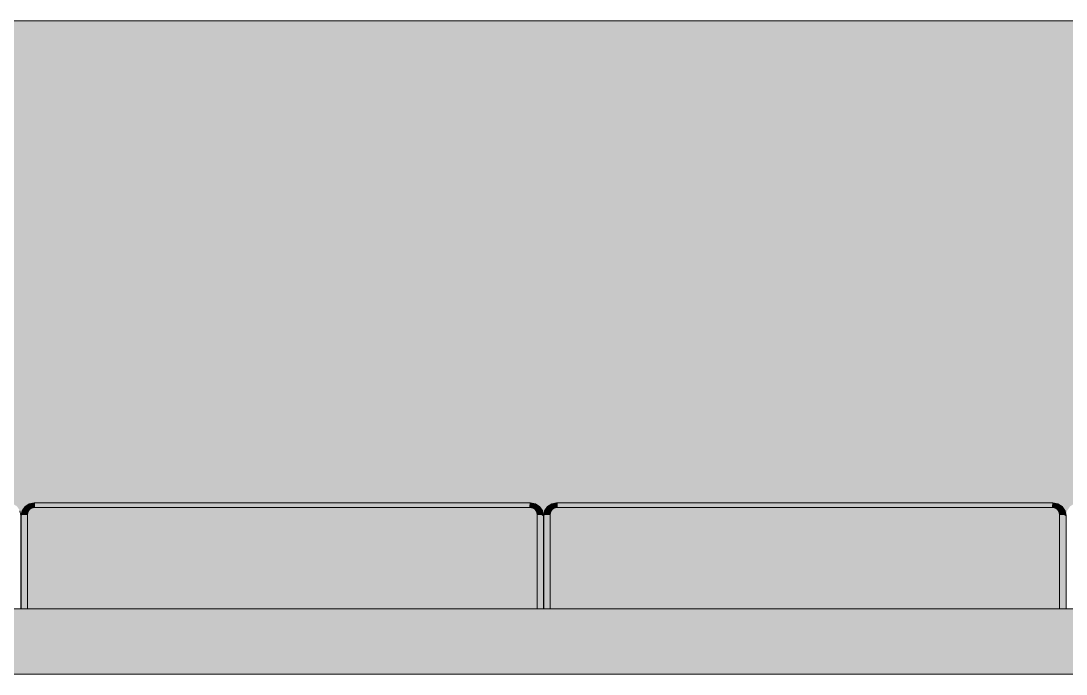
# Model space of a CAD drawing. Header units: centimetres. Extents: x -4381 to 5639, y -3920 to 4826.
# Drawn here: x 16.812 to 18.412, y 32.104 to 33.104 of the extents above; entities that cross this region are included whole.
import ezdxf
from ezdxf.xclip import XClip

# ---------------------------------------------------------------- set-up
doc = ezdxf.new("R2010")
doc.units = ezdxf.units.CM
doc.header["$MEASUREMENT"] = 0
doc.header["$XCLIPFRAME"] = 0
doc.set_wipeout_variables(frame=1)
doc.linetypes.add('Wipeout_Contour', pattern=[100, 0, -100])
for name, color, linetype in [('01- MOBILIER', 7, 'Continuous'), ('Drawing & Figure', 7, 'Continuous'), ('Structural - Bearing', 7, 'Continuous')]:
    doc.layers.add(name, color=color, linetype=linetype)
for name, color, linetype, lineweight in [('01- MOBILIER_Pen_No__1', 7, 'Continuous', 5), ('01- MOBILIER_Pen_No__101', 252, 'Continuous', 5), ('01- MOBILIER_Pen_No__18', 9, 'Continuous', 5), ('01- MOBILIER_Pen_No__2', 8, 'Continuous', 5), ('0_Pen_No__1', 7, 'Continuous', 5), ('Diagramme_Pen_No__1', 7, 'Continuous', 5), ('Structural - Bearing_Pen_No__1', 7, 'Continuous', 5)]:
    doc.layers.add(name, color=color, linetype=linetype, lineweight=lineweight)
for name, color, linetype, lineweight, true_color in [('01- MOBILIER_Pen_No__102', 7, 'Continuous', 5, 0xcccccc), ('01- MOBILIER_Pen_No__119', 7, 'Continuous', 5, 0xdecbcb), ('01- MOBILIER_Pen_No__186', 7, 'Continuous', 5, 0xe8e8e8), ('01- MOBILIER_Pen_No__62', 7, 'Continuous', 5, 0xaaaaaa), ('Structural - Bearing_Pen_No__102', 7, 'Continuous', 5, 0xcccccc), ('Structural - Bearing_Pen_No__178', 7, 'Continuous', 5, 0xbda888)]:
    doc.layers.add(name, color=color, linetype=linetype, lineweight=lineweight, true_color=true_color)

# ---------------------------------------------------------------- blocks, each defined once
blk = doc.blocks.new('Drawing_8_8', base_point=(-322.5754, 32.2036))
at = {"color": 254, "linetype": 'Wipeout_Contour', "lineweight": 0, "ltscale": 109.627146}
blk.add_wipeout([(16.8136, 32.3537), (16.812, 32.3463), (16.8139, 32.3543)], dxfattribs=at).dxf.layer = '01- MOBILIER'
at = {"color": 254, "linetype": 'Wipeout_Contour', "lineweight": 0, "ltscale": 110.745008}
blk.add_wipeout([(17.6136, 32.3537), (17.6121, 32.3463), (17.6139, 32.3543)], dxfattribs=at).dxf.layer = '01- MOBILIER'
at = {"color": 254, "linetype": 'Wipeout_Contour', "lineweight": 0, "ltscale": 111.169193}
blk.add_wipeout([(18.412, 32.3463), (18.4105, 32.3537), (18.4117, 32.347)], dxfattribs=at).dxf.layer = '01- MOBILIER'
at = {"color": 254, "linetype": 'Wipeout_Contour', "lineweight": 0, "ltscale": 144.793541}
blk.add_wipeout([(14.1121, 32.1036), (18.912, 32.1036), (18.912, 32.2036), (14.1121, 32.2036)], dxfattribs=at).dxf.layer = 'Structural - Bearing'
at = {"layer": '01- MOBILIER_Pen_No__101', "linetype": 'Continuous', "ltscale": 10}
for points in [[(16.8136, 32.3537), (16.812, 32.3463), (16.8139, 32.3543)], [(16.812, 32.2036), (16.8124, 32.347)], [(17.6136, 32.3537), (17.6121, 32.3463), (17.6139, 32.3543)], [(17.6121, 32.2036), (17.6124, 32.347)]]:
    blk.add_hatch(color=256, dxfattribs=at).paths.add_polyline_path(points)
at = {"layer": '01- MOBILIER_Pen_No__119', "linetype": 'Continuous', "ltscale": 10}
blk.add_hatch(color=256, dxfattribs=at).paths.add_polyline_path([(18.412, 32.3463), (18.4105, 32.3537), (18.4117, 32.347)])
at = {"layer": '01- MOBILIER_Pen_No__18', "linetype": 'Continuous', "ltscale": 10}
blk.add_hatch(color=256, dxfattribs=at).paths.add_polyline_path([(18.412, 32.3459), (18.4117, 32.2036)])
at = {"layer": 'Structural - Bearing_Pen_No__178', "linetype": 'Continuous', "ltscale": 10}
blk.add_hatch(color=256, dxfattribs=at).paths.add_polyline_path([(14.1121, 32.1036), (18.912, 32.1036), (18.912, 32.2036), (14.1121, 32.2036)])
at = {"layer": '0_Pen_No__1', "linetype": 'Continuous', "ltscale": 10}
blk.add_line((18.912, 32.1036), (13.3983, 32.1036), dxfattribs=at)
at = {"layer": 'Diagramme_Pen_No__1', "linetype": 'Continuous', "ltscale": 10}
blk.add_line((18.912, 32.1036), (13.412, 32.1036), dxfattribs=at)
at = {"color": 254, "linetype": 'Wipeout_Contour', "lineweight": 0, "ltscale": 145.576271}
blk.add_wipeout([(16.8124, 32.2036), (16.815, 32.2036), (16.815, 32.3479), (16.8124, 32.347)], dxfattribs=at).dxf.layer = '01- MOBILIER'
at = {"color": 254, "linetype": 'Wipeout_Contour', "lineweight": 0, "ltscale": 147.081982}
blk.add_wipeout([(17.6124, 32.2036), (17.615, 32.2036), (17.615, 32.3479), (17.6124, 32.347)], dxfattribs=at).dxf.layer = '01- MOBILIER'
at = {"layer": '01- MOBILIER_Pen_No__2', "linetype": 'Continuous', "ltscale": 10}
for points in [[(16.8124, 32.2036), (16.815, 32.2036), (16.815, 32.3479), (16.8124, 32.347)], [(17.6124, 32.2036), (17.615, 32.2036), (17.615, 32.3479), (17.6124, 32.347)]]:
    blk.add_hatch(color=256, dxfattribs=at).paths.add_polyline_path(points)
at = {"color": 254, "linetype": 'Wipeout_Contour', "lineweight": 0, "ltscale": 145.919983}
blk.add_wipeout([(16.8139, 32.3543), (16.8124, 32.347), (16.815, 32.3479), (16.8163, 32.3544)], dxfattribs=at).dxf.layer = '01- MOBILIER'
at = {"color": 254, "linetype": 'Wipeout_Contour', "lineweight": 0, "ltscale": 147.421638}
blk.add_wipeout([(17.6139, 32.3543), (17.6124, 32.347), (17.615, 32.3479), (17.6163, 32.3544)], dxfattribs=at).dxf.layer = '01- MOBILIER'
at = {"layer": '01- MOBILIER_Pen_No__2', "linetype": 'Continuous', "ltscale": 10}
for points in [[(16.8139, 32.3543), (16.8124, 32.347), (16.815, 32.3479), (16.8163, 32.3544)], [(17.6139, 32.3543), (17.6124, 32.347), (17.615, 32.3479), (17.6163, 32.3544)]]:
    blk.add_hatch(color=256, dxfattribs=at).paths.add_polyline_path(points)
at = {"color": 254, "linetype": 'Wipeout_Contour', "lineweight": 0, "ltscale": 145.77211}
blk.add_wipeout([(16.8182, 32.3604), (16.8139, 32.3543), (16.8163, 32.3544), (16.82, 32.3598)], dxfattribs=at).dxf.layer = '01- MOBILIER'
at = {"color": 254, "linetype": 'Wipeout_Contour', "lineweight": 0, "ltscale": 147.27437}
blk.add_wipeout([(17.6182, 32.3604), (17.6139, 32.3543), (17.6163, 32.3544), (17.62, 32.3598)], dxfattribs=at).dxf.layer = '01- MOBILIER'
at = {"layer": '01- MOBILIER_Pen_No__101', "linetype": 'Continuous', "ltscale": 10}
for points in [[(16.8182, 32.3604), (16.8139, 32.3543), (16.8163, 32.3544), (16.82, 32.3598)], [(17.6182, 32.3604), (17.6139, 32.3543), (17.6163, 32.3544), (17.62, 32.3598)]]:
    blk.add_hatch(color=256, dxfattribs=at).paths.add_polyline_path(points)
at = {"color": 254, "linetype": 'Wipeout_Contour', "lineweight": 0, "ltscale": 145.751943}
blk.add_wipeout([(16.8182, 32.3604), (16.82, 32.3598), (16.8255, 32.3633), (16.8245, 32.3645)], dxfattribs=at).dxf.layer = '01- MOBILIER'
at = {"color": 254, "linetype": 'Wipeout_Contour', "lineweight": 0, "ltscale": 147.254285}
blk.add_wipeout([(17.6182, 32.3604), (17.62, 32.3598), (17.6255, 32.3633), (17.6245, 32.3645)], dxfattribs=at).dxf.layer = '01- MOBILIER'
at = {"color": 254, "linetype": 'Wipeout_Contour', "lineweight": 0, "ltscale": 145.587916}
blk.add_wipeout([(16.815, 32.2036), (16.8195, 32.2036), (16.8195, 32.3481), (16.815, 32.3479)], dxfattribs=at).dxf.layer = '01- MOBILIER'
at = {"color": 254, "linetype": 'Wipeout_Contour', "lineweight": 0, "ltscale": 147.093816}
blk.add_wipeout([(17.615, 32.2036), (17.6195, 32.2036), (17.6195, 32.3481), (17.615, 32.3479)], dxfattribs=at).dxf.layer = '01- MOBILIER'
at = {"layer": '01- MOBILIER_Pen_No__18', "linetype": 'Continuous', "ltscale": 10}
for points in [[(16.8182, 32.3604), (16.82, 32.3598), (16.8255, 32.3633), (16.8245, 32.3645)], [(17.6182, 32.3604), (17.62, 32.3598), (17.6255, 32.3633), (17.6245, 32.3645)]]:
    blk.add_hatch(color=256, dxfattribs=at).paths.add_polyline_path(points)
at = {"layer": '01- MOBILIER_Pen_No__62', "linetype": 'Continuous', "ltscale": 10}
for points in [[(16.815, 32.2036), (16.8195, 32.2036), (16.8195, 32.3481), (16.815, 32.3479)], [(17.615, 32.2036), (17.6195, 32.2036), (17.6195, 32.3481), (17.615, 32.3479)]]:
    blk.add_hatch(color=256, dxfattribs=at).paths.add_polyline_path(points)
at = {"color": 254, "linetype": 'Wipeout_Contour', "lineweight": 0, "ltscale": 145.835837}
blk.add_wipeout([(16.8245, 32.3645), (16.8255, 32.3633), (16.8323, 32.3646), (16.8321, 32.366)], dxfattribs=at).dxf.layer = '01- MOBILIER'
at = {"color": 254, "linetype": 'Wipeout_Contour', "lineweight": 0, "ltscale": 147.338184}
blk.add_wipeout([(17.6245, 32.3645), (17.6255, 32.3633), (17.6323, 32.3646), (17.6321, 32.366)], dxfattribs=at).dxf.layer = '01- MOBILIER'
at = {"color": 254, "linetype": 'Wipeout_Contour', "lineweight": 0, "ltscale": 145.729901}
blk.add_wipeout([(16.8163, 32.3544), (16.815, 32.3479), (16.8195, 32.3481), (16.8206, 32.3534)], dxfattribs=at).dxf.layer = '01- MOBILIER'
at = {"color": 254, "linetype": 'Wipeout_Contour', "lineweight": 0, "ltscale": 147.233505}
blk.add_wipeout([(17.6163, 32.3544), (17.615, 32.3479), (17.6195, 32.3481), (17.6206, 32.3534)], dxfattribs=at).dxf.layer = '01- MOBILIER'
at = {"layer": '01- MOBILIER_Pen_No__119', "linetype": 'Continuous', "ltscale": 10}
for points in [[(16.8245, 32.3645), (16.8255, 32.3633), (16.8323, 32.3646), (16.8321, 32.366)], [(17.6245, 32.3645), (17.6255, 32.3633), (17.6323, 32.3646), (17.6321, 32.366)]]:
    blk.add_hatch(color=256, dxfattribs=at).paths.add_polyline_path(points)
at = {"layer": '01- MOBILIER_Pen_No__62', "linetype": 'Continuous', "ltscale": 10}
for points in [[(16.8163, 32.3544), (16.815, 32.3479), (16.8195, 32.3481), (16.8206, 32.3534)], [(17.6163, 32.3544), (17.615, 32.3479), (17.6195, 32.3481), (17.6206, 32.3534)]]:
    blk.add_hatch(color=256, dxfattribs=at).paths.add_polyline_path(points)
at = {"color": 254, "linetype": 'Wipeout_Contour', "lineweight": 0, "ltscale": 145.611185}
blk.add_wipeout([(16.82, 32.3598), (16.8163, 32.3544), (16.8206, 32.3534), (16.8233, 32.3573)], dxfattribs=at).dxf.layer = '01- MOBILIER'
at = {"color": 254, "linetype": 'Wipeout_Contour', "lineweight": 0, "ltscale": 146.641714}
blk.add_wipeout([(16.8329, 32.3646), (17.5918, 32.3646), (17.592, 32.366), (16.8329, 32.366)], dxfattribs=at).dxf.layer = '01- MOBILIER'
at = {"color": 254, "linetype": 'Wipeout_Contour', "lineweight": 0, "ltscale": 147.114094}
blk.add_wipeout([(17.62, 32.3598), (17.6163, 32.3544), (17.6206, 32.3534), (17.6233, 32.3573)], dxfattribs=at).dxf.layer = '01- MOBILIER'
at = {"color": 254, "linetype": 'Wipeout_Contour', "lineweight": 0, "ltscale": 148.17075}
blk.add_wipeout([(17.6328, 32.3646), (18.3918, 32.3646), (18.392, 32.366), (17.6328, 32.366)], dxfattribs=at).dxf.layer = '01- MOBILIER'
at = {"layer": '01- MOBILIER_Pen_No__18', "linetype": 'Continuous', "ltscale": 10}
for points in [[(16.82, 32.3598), (16.8163, 32.3544), (16.8206, 32.3534), (16.8233, 32.3573)], [(17.62, 32.3598), (17.6163, 32.3544), (17.6206, 32.3534), (17.6233, 32.3573)]]:
    blk.add_hatch(color=256, dxfattribs=at).paths.add_polyline_path(points)
at = {"layer": '01- MOBILIER_Pen_No__186', "linetype": 'Continuous', "ltscale": 10}
for points in [[(16.8329, 32.3646), (17.5918, 32.3646), (17.592, 32.366), (16.8329, 32.366)], [(17.6328, 32.3646), (18.3918, 32.3646), (18.392, 32.366), (17.6328, 32.366)]]:
    blk.add_hatch(color=256, dxfattribs=at).paths.add_polyline_path(points)
at = {"color": 254, "linetype": 'Wipeout_Contour', "lineweight": 0, "ltscale": 145.663111}
blk.add_wipeout([(16.8255, 32.3633), (16.82, 32.3598), (16.8233, 32.3573), (16.8273, 32.3599)], dxfattribs=at).dxf.layer = '01- MOBILIER'
at = {"color": 254, "linetype": 'Wipeout_Contour', "lineweight": 0, "ltscale": 147.357184}
blk.add_wipeout([(17.5918, 32.3646), (17.5986, 32.3633), (17.5996, 32.3645), (17.592, 32.366)], dxfattribs=at).dxf.layer = '01- MOBILIER'
at = {"color": 254, "linetype": 'Wipeout_Contour', "lineweight": 0, "ltscale": 147.164475}
blk.add_wipeout([(17.6255, 32.3633), (17.62, 32.3598), (17.6233, 32.3573), (17.6273, 32.3599)], dxfattribs=at).dxf.layer = '01- MOBILIER'
at = {"color": 254, "linetype": 'Wipeout_Contour', "lineweight": 0, "ltscale": 148.914018}
blk.add_wipeout([(18.3918, 32.3646), (18.3986, 32.3633), (18.3996, 32.3645), (18.392, 32.366)], dxfattribs=at).dxf.layer = '01- MOBILIER'
at = {"color": 254, "linetype": 'Wipeout_Contour', "lineweight": 0, "ltscale": 145.595057}
blk.add_wipeout([(16.8195, 32.2036), (16.822, 32.2036), (16.822, 32.348), (16.8195, 32.3481)], dxfattribs=at).dxf.layer = '01- MOBILIER'
at = {"color": 254, "linetype": 'Wipeout_Contour', "lineweight": 0, "ltscale": 147.101192}
blk.add_wipeout([(17.6195, 32.2036), (17.622, 32.2036), (17.622, 32.348), (17.6195, 32.3481)], dxfattribs=at).dxf.layer = '01- MOBILIER'
at = {"layer": '01- MOBILIER_Pen_No__102', "linetype": 'Continuous', "ltscale": 10}
for points in [[(16.8255, 32.3633), (16.82, 32.3598), (16.8233, 32.3573), (16.8273, 32.3599)], [(17.6255, 32.3633), (17.62, 32.3598), (17.6233, 32.3573), (17.6273, 32.3599)]]:
    blk.add_hatch(color=256, dxfattribs=at).paths.add_polyline_path(points)
at = {"layer": '01- MOBILIER_Pen_No__18', "linetype": 'Continuous', "ltscale": 10}
for points in [[(16.8195, 32.2036), (16.822, 32.2036), (16.822, 32.348), (16.8195, 32.3481)], [(17.6195, 32.2036), (17.622, 32.2036), (17.622, 32.348), (17.6195, 32.3481)]]:
    blk.add_hatch(color=256, dxfattribs=at).paths.add_polyline_path(points)
at = {"layer": '01- MOBILIER_Pen_No__186', "linetype": 'Continuous', "ltscale": 10}
for points in [[(17.5918, 32.3646), (17.5986, 32.3633), (17.5996, 32.3645), (17.592, 32.366)], [(18.3918, 32.3646), (18.3986, 32.3633), (18.3996, 32.3645), (18.392, 32.366)]]:
    blk.add_hatch(color=256, dxfattribs=at).paths.add_polyline_path(points)
at = {"color": 254, "linetype": 'Wipeout_Contour', "lineweight": 0, "ltscale": 145.78701}
blk.add_wipeout([(16.8323, 32.3646), (16.8255, 32.3633), (16.8273, 32.3599), (16.8328, 32.361)], dxfattribs=at).dxf.layer = '01- MOBILIER'
at = {"color": 254, "linetype": 'Wipeout_Contour', "lineweight": 0, "ltscale": 147.288057}
blk.add_wipeout([(17.6323, 32.3646), (17.6255, 32.3633), (17.6273, 32.3599), (17.6328, 32.361)], dxfattribs=at).dxf.layer = '01- MOBILIER'
at = {"color": 254, "linetype": 'Wipeout_Contour', "lineweight": 0, "ltscale": 148.871141}
blk.add_wipeout([(18.3996, 32.3645), (18.3986, 32.3633), (18.4041, 32.3598), (18.4059, 32.3604)], dxfattribs=at).dxf.layer = '01- MOBILIER'
at = {"layer": '01- MOBILIER', "linetype": 'Continuous', "lineweight": 0, "ltscale": 10, "true_color": 0xffffff}
blk.add_hatch(color=7, dxfattribs=at).paths.add_polyline_path([(18.3996, 32.3645), (18.3986, 32.3633), (18.4041, 32.3598), (18.4059, 32.3604)])
at = {"layer": '01- MOBILIER_Pen_No__186', "linetype": 'Continuous', "ltscale": 10}
for points in [[(16.8323, 32.3646), (16.8255, 32.3633), (16.8273, 32.3599), (16.8328, 32.361)], [(16.8329, 32.3646), (16.8328, 32.361)], [(17.6323, 32.3646), (17.6255, 32.3633), (17.6273, 32.3599), (17.6328, 32.361)], [(17.6328, 32.3646), (17.6328, 32.361)]]:
    blk.add_hatch(color=256, dxfattribs=at).paths.add_polyline_path(points)
at = {"color": 254, "linetype": 'Wipeout_Contour', "lineweight": 0, "ltscale": 148.161764}
blk.add_wipeout([(18.3918, 32.3646), (17.6328, 32.3646), (17.6328, 32.361), (18.3913, 32.361)], dxfattribs=at).dxf.layer = '01- MOBILIER'
at = {"color": 254, "linetype": 'Wipeout_Contour', "lineweight": 0, "ltscale": 148.88893}
blk.add_wipeout([(18.4041, 32.3598), (18.4078, 32.3544), (18.4102, 32.3543), (18.4059, 32.3604)], dxfattribs=at).dxf.layer = '01- MOBILIER'
at = {"color": 254, "linetype": 'Wipeout_Contour', "lineweight": 0, "ltscale": 145.722689}
blk.add_wipeout([(16.8206, 32.3534), (16.8195, 32.3481), (16.822, 32.348), (16.823, 32.3525)], dxfattribs=at).dxf.layer = '01- MOBILIER'
at = {"color": 254, "linetype": 'Wipeout_Contour', "lineweight": 0, "ltscale": 147.226783}
blk.add_wipeout([(17.6206, 32.3534), (17.6195, 32.3481), (17.622, 32.348), (17.623, 32.3525)], dxfattribs=at).dxf.layer = '01- MOBILIER'
at = {"layer": '01- MOBILIER_Pen_No__102', "linetype": 'Continuous', "ltscale": 10}
for points in [[(16.8206, 32.3534), (16.8195, 32.3481), (16.822, 32.348), (16.823, 32.3525)], [(17.6206, 32.3534), (17.6195, 32.3481), (17.622, 32.348), (17.623, 32.3525)]]:
    blk.add_hatch(color=256, dxfattribs=at).paths.add_polyline_path(points)
at = {"layer": '01- MOBILIER_Pen_No__186', "linetype": 'Continuous', "ltscale": 10}
for points in [[(18.3918, 32.3646), (17.6328, 32.3646), (17.6328, 32.361), (18.3913, 32.361)], [(18.4041, 32.3598), (18.4078, 32.3544), (18.4102, 32.3543), (18.4059, 32.3604)]]:
    blk.add_hatch(color=256, dxfattribs=at).paths.add_polyline_path(points)
at = {"color": 254, "linetype": 'Wipeout_Contour', "lineweight": 0, "ltscale": 147.169969}
blk.add_wipeout([(17.6233, 32.3573), (17.6206, 32.3534), (17.623, 32.3525), (17.6251, 32.3556)], dxfattribs=at).dxf.layer = '01- MOBILIER'
at = {"color": 254, "linetype": 'Wipeout_Contour', "lineweight": 0, "ltscale": 148.950097}
blk.add_wipeout([(18.3986, 32.3633), (18.3918, 32.3646), (18.3913, 32.361), (18.3968, 32.3599)], dxfattribs=at).dxf.layer = '01- MOBILIER'
at = {"color": 254, "linetype": 'Wipeout_Contour', "lineweight": 0, "ltscale": 108.876523}
blk.add_wipeout([(16.812, 32.3463), (16.8105, 32.3537), (16.8117, 32.347)], dxfattribs=at).dxf.layer = '01- MOBILIER'
at = {"color": 254, "linetype": 'Wipeout_Contour', "lineweight": 0, "ltscale": 110.002645}
blk.add_wipeout([(17.6121, 32.3463), (17.6105, 32.3537), (17.6117, 32.347)], dxfattribs=at).dxf.layer = '01- MOBILIER'
at = {"color": 254, "linetype": 'Wipeout_Contour', "lineweight": 0, "ltscale": 148.996426}
blk.add_wipeout([(18.4117, 32.347), (18.4102, 32.3543), (18.4078, 32.3544), (18.4091, 32.3479)], dxfattribs=at).dxf.layer = '01- MOBILIER'
at = {"layer": '01- MOBILIER_Pen_No__102', "linetype": 'Continuous', "ltscale": 10}
blk.add_hatch(color=256, dxfattribs=at).paths.add_polyline_path([(17.6233, 32.3573), (17.6206, 32.3534), (17.623, 32.3525), (17.6251, 32.3556)])
at = {"layer": '01- MOBILIER_Pen_No__119', "linetype": 'Continuous', "ltscale": 10}
for points in [[(16.812, 32.3463), (16.8105, 32.3537), (16.8117, 32.347)], [(17.6121, 32.3463), (17.6105, 32.3537), (17.6117, 32.347)]]:
    blk.add_hatch(color=256, dxfattribs=at).paths.add_polyline_path(points)
at = {"layer": '01- MOBILIER_Pen_No__18', "linetype": 'Continuous', "ltscale": 10}
for points in [[(16.8117, 32.2036), (16.812, 32.3459)], [(17.6117, 32.2036), (17.6121, 32.3459)]]:
    blk.add_hatch(color=256, dxfattribs=at).paths.add_polyline_path(points)
at = {"layer": '01- MOBILIER_Pen_No__186', "linetype": 'Continuous', "ltscale": 10}
for points in [[(18.3986, 32.3633), (18.3918, 32.3646), (18.3913, 32.361), (18.3968, 32.3599)], [(18.4117, 32.347), (18.4102, 32.3543), (18.4078, 32.3544), (18.4091, 32.3479)]]:
    blk.add_hatch(color=256, dxfattribs=at).paths.add_polyline_path(points)
at = {"color": 254, "linetype": 'Wipeout_Contour', "lineweight": 0, "ltscale": 147.312836}
blk.add_wipeout([(17.5986, 32.3633), (17.6041, 32.3598), (17.6059, 32.3604), (17.5996, 32.3645)], dxfattribs=at).dxf.layer = '01- MOBILIER'
at = {"color": 254, "linetype": 'Wipeout_Contour', "lineweight": 0, "ltscale": 147.204787}
blk.add_wipeout([(17.6273, 32.3599), (17.6233, 32.3573), (17.6251, 32.3556), (17.6283, 32.3577)], dxfattribs=at).dxf.layer = '01- MOBILIER'
at = {"color": 254, "linetype": 'Wipeout_Contour', "lineweight": 0, "ltscale": 148.869986}
blk.add_wipeout([(18.4041, 32.3598), (18.3986, 32.3633), (18.3968, 32.3599), (18.4008, 32.3573)], dxfattribs=at).dxf.layer = '01- MOBILIER'
at = {"color": 254, "linetype": 'Wipeout_Contour', "lineweight": 0, "ltscale": 148.632772}
blk.add_wipeout([(18.4117, 32.3465), (18.4091, 32.3477), (18.4091, 32.2036), (18.4117, 32.2036)], dxfattribs=at).dxf.layer = '01- MOBILIER'
at = {"layer": '01- MOBILIER', "linetype": 'Continuous', "lineweight": 0, "ltscale": 10, "true_color": 0xffffff}
blk.add_hatch(color=7, dxfattribs=at).paths.add_polyline_path([(17.5986, 32.3633), (17.6041, 32.3598), (17.6059, 32.3604), (17.5996, 32.3645)])
at = {"layer": '01- MOBILIER_Pen_No__119', "linetype": 'Continuous', "ltscale": 10}
blk.add_hatch(color=256, dxfattribs=at).paths.add_polyline_path([(17.6273, 32.3599), (17.6233, 32.3573), (17.6251, 32.3556), (17.6283, 32.3577)])
at = {"layer": '01- MOBILIER_Pen_No__186', "linetype": 'Continuous', "ltscale": 10}
for points in [[(18.4041, 32.3598), (18.3986, 32.3633), (18.3968, 32.3599), (18.4008, 32.3573)], [(18.4117, 32.3465), (18.4091, 32.3477), (18.4091, 32.2036), (18.4117, 32.2036)]]:
    blk.add_hatch(color=256, dxfattribs=at).paths.add_polyline_path(points)
at = {"color": 254, "linetype": 'Wipeout_Contour', "lineweight": 0, "ltscale": 146.632645}
blk.add_wipeout([(17.5918, 32.3646), (16.8329, 32.3646), (16.8329, 32.361), (17.5913, 32.361)], dxfattribs=at).dxf.layer = '01- MOBILIER'
at = {"color": 254, "linetype": 'Wipeout_Contour', "lineweight": 0, "ltscale": 147.330792}
blk.add_wipeout([(17.6102, 32.3543), (17.6059, 32.3604), (17.6041, 32.3598), (17.6078, 32.3544)], dxfattribs=at).dxf.layer = '01- MOBILIER'
at = {"color": 254, "linetype": 'Wipeout_Contour', "lineweight": 0, "ltscale": 184.209651}
blk.add_wipeout([(17.6328, 32.361), (17.6273, 32.3599), (17.6283, 32.3577), (17.633, 32.3586), (17.6328, 32.3603)], dxfattribs=at).dxf.layer = '01- MOBILIER'
at = {"color": 254, "linetype": 'Wipeout_Contour', "lineweight": 0, "ltscale": 148.776314}
blk.add_wipeout([(18.4008, 32.3573), (18.4035, 32.3534), (18.4078, 32.3544), (18.4041, 32.3598)], dxfattribs=at).dxf.layer = '01- MOBILIER'
at = {"layer": '01- MOBILIER_Pen_No__119', "linetype": 'Continuous', "ltscale": 10}
blk.add_hatch(color=256, dxfattribs=at).paths.add_polyline_path([(17.6328, 32.361), (17.6273, 32.3599), (17.6283, 32.3577), (17.633, 32.3586), (17.6328, 32.3603)])
at = {"layer": '01- MOBILIER_Pen_No__186', "linetype": 'Continuous', "ltscale": 10}
for points in [[(17.5918, 32.3646), (16.8329, 32.3646), (16.8329, 32.361), (17.5913, 32.361)], [(17.6102, 32.3543), (17.6059, 32.3604), (17.6041, 32.3598), (17.6078, 32.3544)], [(18.4008, 32.3573), (18.4035, 32.3534), (18.4078, 32.3544), (18.4041, 32.3598)]]:
    blk.add_hatch(color=256, dxfattribs=at).paths.add_polyline_path(points)
at = {"color": 254, "linetype": 'Wipeout_Contour', "lineweight": 0, "ltscale": 145.666966}
blk.add_wipeout([(16.8233, 32.3573), (16.8206, 32.3534), (16.823, 32.3525), (16.8251, 32.3556)], dxfattribs=at).dxf.layer = '01- MOBILIER'
at = {"color": 254, "linetype": 'Wipeout_Contour', "lineweight": 0, "ltscale": 147.391757}
blk.add_wipeout([(17.5986, 32.3633), (17.5918, 32.3646), (17.5913, 32.361), (17.5968, 32.3599)], dxfattribs=at).dxf.layer = '01- MOBILIER'
at = {"color": 254, "linetype": 'Wipeout_Contour', "lineweight": 0, "ltscale": 148.150676}
blk.add_wipeout([(18.3913, 32.361), (17.6328, 32.361), (17.633, 32.3586), (18.3911, 32.3586)], dxfattribs=at).dxf.layer = '01- MOBILIER'
at = {"color": 254, "linetype": 'Wipeout_Contour', "lineweight": 0, "ltscale": 147.440336}
blk.add_wipeout([(17.6117, 32.347), (17.6102, 32.3543), (17.6078, 32.3544), (17.6091, 32.3479)], dxfattribs=at).dxf.layer = '01- MOBILIER'
at = {"color": 254, "linetype": 'Wipeout_Contour', "lineweight": 0, "ltscale": 185.523269}
blk.add_wipeout([(18.4078, 32.3544), (18.4035, 32.3534), (18.4046, 32.3481), (18.4073, 32.348), (18.4091, 32.3479)], dxfattribs=at).dxf.layer = '01- MOBILIER'
at = {"layer": '01- MOBILIER_Pen_No__102', "linetype": 'Continuous', "ltscale": 10}
blk.add_hatch(color=256, dxfattribs=at).paths.add_polyline_path([(16.8233, 32.3573), (16.8206, 32.3534), (16.823, 32.3525), (16.8251, 32.3556)])
at = {"layer": '01- MOBILIER_Pen_No__119', "linetype": 'Continuous', "ltscale": 10}
blk.add_hatch(color=256, dxfattribs=at).paths.add_polyline_path([(18.3913, 32.361), (17.6328, 32.361), (17.633, 32.3586), (18.3911, 32.3586)])
at = {"layer": '01- MOBILIER_Pen_No__186', "linetype": 'Continuous', "ltscale": 10}
for points in [[(17.5986, 32.3633), (17.5918, 32.3646), (17.5913, 32.361), (17.5968, 32.3599)], [(17.6117, 32.347), (17.6102, 32.3543), (17.6078, 32.3544), (17.6091, 32.3479)], [(18.4078, 32.3544), (18.4035, 32.3534), (18.4046, 32.3481), (18.4073, 32.348), (18.4091, 32.3479)]]:
    blk.add_hatch(color=256, dxfattribs=at).paths.add_polyline_path(points)
at = {"color": 254, "linetype": 'Wipeout_Contour', "lineweight": 0, "ltscale": 145.702895}
blk.add_wipeout([(16.8273, 32.3599), (16.8233, 32.3573), (16.8251, 32.3556), (16.8283, 32.3577)], dxfattribs=at).dxf.layer = '01- MOBILIER'
at = {"color": 254, "linetype": 'Wipeout_Contour', "lineweight": 0, "ltscale": 147.309821}
blk.add_wipeout([(17.6041, 32.3598), (17.5986, 32.3633), (17.5968, 32.3599), (17.6008, 32.3573)], dxfattribs=at).dxf.layer = '01- MOBILIER'
at = {"color": 254, "linetype": 'Wipeout_Contour', "lineweight": 0, "ltscale": 148.921644}
blk.add_wipeout([(18.3968, 32.3599), (18.3913, 32.361), (18.3911, 32.3586), (18.3958, 32.3577)], dxfattribs=at).dxf.layer = '01- MOBILIER'
at = {"color": 254, "linetype": 'Wipeout_Contour', "lineweight": 0, "ltscale": 147.073606}
blk.add_wipeout([(17.6091, 32.2036), (17.6117, 32.2036), (17.6117, 32.3465), (17.6091, 32.3477)], dxfattribs=at).dxf.layer = '01- MOBILIER'
at = {"color": 254, "linetype": 'Wipeout_Contour', "lineweight": 0, "ltscale": 186.240518}
blk.add_wipeout([(18.4046, 32.3481), (18.4046, 32.2036), (18.4091, 32.2036), (18.4091, 32.3477), (18.4073, 32.348)], dxfattribs=at).dxf.layer = '01- MOBILIER'
at = {"layer": '01- MOBILIER_Pen_No__119', "linetype": 'Continuous', "ltscale": 10}
for points in [[(16.8273, 32.3599), (16.8233, 32.3573), (16.8251, 32.3556), (16.8283, 32.3577)], [(18.3968, 32.3599), (18.3913, 32.361), (18.3911, 32.3586), (18.3958, 32.3577)]]:
    blk.add_hatch(color=256, dxfattribs=at).paths.add_polyline_path(points)
at = {"layer": '01- MOBILIER_Pen_No__186', "linetype": 'Continuous', "ltscale": 10}
for points in [[(17.6041, 32.3598), (17.5986, 32.3633), (17.5968, 32.3599), (17.6008, 32.3573)], [(17.6091, 32.2036), (17.6117, 32.2036), (17.6117, 32.3465), (17.6091, 32.3477)], [(18.4046, 32.3481), (18.4046, 32.2036), (18.4091, 32.2036), (18.4091, 32.3477), (18.4073, 32.348)]]:
    blk.add_hatch(color=256, dxfattribs=at).paths.add_polyline_path(points)
at = {"color": 254, "linetype": 'Wipeout_Contour', "lineweight": 0, "ltscale": 182.34239}
blk.add_wipeout([(16.8328, 32.361), (16.8273, 32.3599), (16.8283, 32.3577), (16.833, 32.3586), (16.8329, 32.3603)], dxfattribs=at).dxf.layer = '01- MOBILIER'
at = {"color": 254, "linetype": 'Wipeout_Contour', "lineweight": 0, "ltscale": 147.216106}
blk.add_wipeout([(17.6078, 32.3544), (17.6041, 32.3598), (17.6008, 32.3573), (17.6035, 32.3534)], dxfattribs=at).dxf.layer = '01- MOBILIER'
at = {"color": 254, "linetype": 'Wipeout_Contour', "lineweight": 0, "ltscale": 148.867102}
blk.add_wipeout([(18.4008, 32.3573), (18.3968, 32.3599), (18.3958, 32.3577), (18.399, 32.3556)], dxfattribs=at).dxf.layer = '01- MOBILIER'
at = {"layer": '01- MOBILIER_Pen_No__119', "linetype": 'Continuous', "ltscale": 10}
blk.add_hatch(color=256, dxfattribs=at).paths.add_polyline_path([(16.8328, 32.361), (16.8273, 32.3599), (16.8283, 32.3577), (16.833, 32.3586), (16.8329, 32.3603)])
at = {"layer": '01- MOBILIER_Pen_No__186', "linetype": 'Continuous', "ltscale": 10}
for points in [[(17.6078, 32.3544), (17.6041, 32.3598), (17.6008, 32.3573), (17.6035, 32.3534)], [(18.4008, 32.3573), (18.3968, 32.3599), (18.3958, 32.3577), (18.399, 32.3556)]]:
    blk.add_hatch(color=256, dxfattribs=at).paths.add_polyline_path(points)
at = {"color": 254, "linetype": 'Wipeout_Contour', "lineweight": 0, "ltscale": 146.621462}
blk.add_wipeout([(17.5913, 32.361), (16.8329, 32.361), (16.833, 32.3586), (17.5911, 32.3586)], dxfattribs=at).dxf.layer = '01- MOBILIER'
at = {"color": 254, "linetype": 'Wipeout_Contour', "lineweight": 0, "ltscale": 148.801425}
blk.add_wipeout([(18.4035, 32.3534), (18.4008, 32.3573), (18.399, 32.3556), (18.4011, 32.3525)], dxfattribs=at).dxf.layer = '01- MOBILIER'
at = {"color": 254, "linetype": 'Wipeout_Contour', "lineweight": 0, "ltscale": 183.574549}
blk.add_wipeout([(17.6091, 32.3479), (17.6078, 32.3544), (17.6035, 32.3534), (17.6046, 32.3481), (17.6073, 32.348)], dxfattribs=at).dxf.layer = '01- MOBILIER'
at = {"layer": '01- MOBILIER_Pen_No__119', "linetype": 'Continuous', "ltscale": 10}
blk.add_hatch(color=256, dxfattribs=at).paths.add_polyline_path([(17.5913, 32.361), (16.8329, 32.361), (16.833, 32.3586), (17.5911, 32.3586)])
at = {"layer": '01- MOBILIER_Pen_No__186', "linetype": 'Continuous', "ltscale": 10}
for points in [[(18.4035, 32.3534), (18.4008, 32.3573), (18.399, 32.3556), (18.4011, 32.3525)], [(17.6091, 32.3479), (17.6078, 32.3544), (17.6035, 32.3534), (17.6046, 32.3481), (17.6073, 32.348)]]:
    blk.add_hatch(color=256, dxfattribs=at).paths.add_polyline_path(points)
at = {"color": 254, "linetype": 'Wipeout_Contour', "lineweight": 0, "ltscale": 147.364191}
blk.add_wipeout([(17.5968, 32.3599), (17.5913, 32.361), (17.5911, 32.3586), (17.5958, 32.3577)], dxfattribs=at).dxf.layer = '01- MOBILIER'
at = {"color": 254, "linetype": 'Wipeout_Contour', "lineweight": 0, "ltscale": 184.298568}
blk.add_wipeout([(17.6046, 32.3481), (17.6046, 32.2036), (17.6091, 32.2036), (17.6091, 32.3477), (17.6073, 32.348)], dxfattribs=at).dxf.layer = '01- MOBILIER'
at = {"color": 254, "linetype": 'Wipeout_Contour', "lineweight": 0, "ltscale": 148.785626}
blk.add_wipeout([(18.4046, 32.3481), (18.4035, 32.3534), (18.4011, 32.3525), (18.402, 32.348)], dxfattribs=at).dxf.layer = '01- MOBILIER'
at = {"layer": '01- MOBILIER_Pen_No__119', "linetype": 'Continuous', "ltscale": 10}
for points in [[(17.5968, 32.3599), (17.5913, 32.361), (17.5911, 32.3586), (17.5958, 32.3577)], [(18.4046, 32.3481), (18.4035, 32.3534), (18.4011, 32.3525), (18.402, 32.348)]]:
    blk.add_hatch(color=256, dxfattribs=at).paths.add_polyline_path(points)
at = {"layer": '01- MOBILIER_Pen_No__186', "linetype": 'Continuous', "ltscale": 10}
blk.add_hatch(color=256, dxfattribs=at).paths.add_polyline_path([(17.6046, 32.3481), (17.6046, 32.2036), (17.6091, 32.2036), (17.6091, 32.3477), (17.6073, 32.348)])
at = {"color": 254, "linetype": 'Wipeout_Contour', "lineweight": 0, "ltscale": 147.307854}
blk.add_wipeout([(17.6008, 32.3573), (17.5968, 32.3599), (17.5958, 32.3577), (17.599, 32.3556)], dxfattribs=at).dxf.layer = '01- MOBILIER'
at = {"color": 254, "linetype": 'Wipeout_Contour', "lineweight": 0, "ltscale": 148.626467}
blk.add_wipeout([(18.402, 32.2036), (18.4046, 32.2036), (18.4046, 32.3481), (18.402, 32.348)], dxfattribs=at).dxf.layer = '01- MOBILIER'
at = {"layer": '01- MOBILIER_Pen_No__119', "linetype": 'Continuous', "ltscale": 10}
blk.add_hatch(color=256, dxfattribs=at).paths.add_polyline_path([(18.402, 32.2036), (18.4046, 32.2036), (18.4046, 32.3481), (18.402, 32.348)])
at = {"layer": '01- MOBILIER_Pen_No__186', "linetype": 'Continuous', "ltscale": 10}
blk.add_hatch(color=256, dxfattribs=at).paths.add_polyline_path([(17.6008, 32.3573), (17.5968, 32.3599), (17.5958, 32.3577), (17.599, 32.3556)])
at = {"color": 254, "linetype": 'Wipeout_Contour', "lineweight": 0, "ltscale": 147.242139}
blk.add_wipeout([(17.6035, 32.3534), (17.6008, 32.3573), (17.599, 32.3556), (17.6011, 32.3525)], dxfattribs=at).dxf.layer = '01- MOBILIER'
at = {"color": 254, "linetype": 'Wipeout_Contour', "lineweight": 0, "ltscale": 447.379298}
blk.add_wipeout([(17.623, 32.3525), (17.622, 32.348), (17.622, 32.2036), (18.402, 32.2036), (18.402, 32.348), (18.4011, 32.3525), (18.399, 32.3556), (18.3958, 32.3577), (18.3911, 32.3586), (17.633, 32.3586), (17.6283, 32.3577), (17.6251, 32.3556)], dxfattribs=at).dxf.layer = '01- MOBILIER'
at = {"layer": '01- MOBILIER_Pen_No__102', "linetype": 'Continuous', "ltscale": 10}
blk.add_hatch(color=256, dxfattribs=at).paths.add_polyline_path([(17.623, 32.3525), (17.622, 32.348), (17.622, 32.2036), (18.402, 32.2036), (18.402, 32.348), (18.4011, 32.3525), (18.399, 32.3556), (18.3958, 32.3577), (18.3911, 32.3586), (17.633, 32.3586), (17.6283, 32.3577), (17.6251, 32.3556)])
at = {"layer": '01- MOBILIER_Pen_No__186', "linetype": 'Continuous', "ltscale": 10}
blk.add_hatch(color=256, dxfattribs=at).paths.add_polyline_path([(17.6035, 32.3534), (17.6008, 32.3573), (17.599, 32.3556), (17.6011, 32.3525)])
at = {"color": 254, "linetype": 'Wipeout_Contour', "lineweight": 0, "ltscale": 147.227776}
blk.add_wipeout([(17.6046, 32.3481), (17.6035, 32.3534), (17.6011, 32.3525), (17.6021, 32.348)], dxfattribs=at).dxf.layer = '01- MOBILIER'
at = {"layer": '01- MOBILIER_Pen_No__119', "linetype": 'Continuous', "ltscale": 10}
blk.add_hatch(color=256, dxfattribs=at).paths.add_polyline_path([(17.6046, 32.3481), (17.6035, 32.3534), (17.6011, 32.3525), (17.6021, 32.348)])
at = {"color": 254, "linetype": 'Wipeout_Contour', "lineweight": 0, "ltscale": 147.067846}
blk.add_wipeout([(17.6021, 32.2036), (17.6046, 32.2036), (17.6046, 32.3481), (17.6021, 32.348)], dxfattribs=at).dxf.layer = '01- MOBILIER'
at = {"layer": '01- MOBILIER_Pen_No__119', "linetype": 'Continuous', "ltscale": 10}
blk.add_hatch(color=256, dxfattribs=at).paths.add_polyline_path([(17.6021, 32.2036), (17.6046, 32.2036), (17.6046, 32.3481), (17.6021, 32.348)])
at = {"color": 254, "linetype": 'Wipeout_Contour', "lineweight": 0, "ltscale": 442.821208}
blk.add_wipeout([(16.823, 32.3525), (16.822, 32.348), (16.822, 32.2036), (17.6021, 32.2036), (17.6021, 32.348), (17.6011, 32.3525), (17.599, 32.3556), (17.5958, 32.3577), (17.5911, 32.3586), (16.833, 32.3586), (16.8283, 32.3577), (16.8251, 32.3556)], dxfattribs=at).dxf.layer = '01- MOBILIER'
at = {"layer": '01- MOBILIER_Pen_No__102', "linetype": 'Continuous', "ltscale": 10}
blk.add_hatch(color=256, dxfattribs=at).paths.add_polyline_path([(16.823, 32.3525), (16.822, 32.348), (16.822, 32.2036), (17.6021, 32.2036), (17.6021, 32.348), (17.6011, 32.3525), (17.599, 32.3556), (17.5958, 32.3577), (17.5911, 32.3586), (16.833, 32.3586), (16.8283, 32.3577), (16.8251, 32.3556)])
at = {"color": 254, "linetype": 'Wipeout_Contour', "lineweight": 0, "ltscale": 2355.986393}
blk.add_wipeout([(14.432, 33.1036), (14.432, 32.2036), (14.4758, 32.2036), (14.4446, 32.3198), (14.4443, 32.3223), (14.4456, 32.3273), (14.4493, 32.331), (14.4517, 32.332), (14.5773, 32.3656), (14.5799, 32.366), (15.192, 32.366), (15.1996, 32.3645), (15.2059, 32.3604), (15.2102, 32.3543), (15.2121, 32.3463), (15.2136, 32.3537), (15.2182, 32.3604), (15.2245, 32.3645), (15.2321, 32.366), (15.992, 32.366), (15.9996, 32.3645), (16.0059, 32.3604), (16.0102, 32.3543), (16.012, 32.3463), (16.0136, 32.3537), (16.0182, 32.3604), (16.0245, 32.3645), (16.0321, 32.366), (16.792, 32.366), (16.7996, 32.3645), (16.8059, 32.3604), (16.8102, 32.3543), (16.812, 32.3463), (16.8136, 32.3537), (16.8182, 32.3604), (16.8245, 32.3645), (16.8321, 32.366), (17.592, 32.366), (17.5996, 32.3645), (17.6059, 32.3604), (17.6102, 32.3543), (17.6121, 32.3463), (17.6136, 32.3537), (17.6182, 32.3604), (17.6245, 32.3645), (17.6321, 32.366), (18.392, 32.366), (18.3996, 32.3645), (18.4059, 32.3604), (18.4102, 32.3543), (18.412, 32.3463), (18.4136, 32.3537), (18.4182, 32.3604), (18.4245, 32.3645), (18.4321, 32.366), (19.0442, 32.366), (19.0468, 32.3656), (19.1724, 32.332), (19.1748, 32.331), (19.1785, 32.3273), (19.1798, 32.3223), (19.1795, 32.3198), (19.1483, 32.2036), (19.8121, 32.2036), (19.8121, 33.1036)], dxfattribs=at).dxf.layer = 'Structural - Bearing'
at = {"layer": 'Structural - Bearing_Pen_No__102', "linetype": 'Continuous', "ltscale": 10}
blk.add_hatch(color=256, dxfattribs=at).paths.add_polyline_path([(14.432, 33.1036), (14.432, 32.2036), (14.4758, 32.2036), (14.4446, 32.3198), (14.4443, 32.3223), (14.4456, 32.3273), (14.4493, 32.331), (14.4517, 32.332), (14.5773, 32.3656), (14.5799, 32.366), (15.192, 32.366), (15.1996, 32.3645), (15.2059, 32.3604), (15.2102, 32.3543), (15.2121, 32.3463), (15.2136, 32.3537), (15.2182, 32.3604), (15.2245, 32.3645), (15.2321, 32.366), (15.992, 32.366), (15.9996, 32.3645), (16.0059, 32.3604), (16.0102, 32.3543), (16.012, 32.3463), (16.0136, 32.3537), (16.0182, 32.3604), (16.0245, 32.3645), (16.0321, 32.366), (16.792, 32.366), (16.7996, 32.3645), (16.8059, 32.3604), (16.8102, 32.3543), (16.812, 32.3463), (16.8136, 32.3537), (16.8182, 32.3604), (16.8245, 32.3645), (16.8321, 32.366), (17.592, 32.366), (17.5996, 32.3645), (17.6059, 32.3604), (17.6102, 32.3543), (17.6121, 32.3463), (17.6136, 32.3537), (17.6182, 32.3604), (17.6245, 32.3645), (17.6321, 32.366), (18.392, 32.366), (18.3996, 32.3645), (18.4059, 32.3604), (18.4102, 32.3543), (18.412, 32.3463), (18.4136, 32.3537), (18.4182, 32.3604), (18.4245, 32.3645), (18.4321, 32.366), (19.0442, 32.366), (19.0468, 32.3656), (19.1724, 32.332), (19.1748, 32.331), (19.1785, 32.3273), (19.1798, 32.3223), (19.1795, 32.3198), (19.1483, 32.2036), (19.8121, 32.2036), (19.8121, 33.1036)])
at = {"layer": '01- MOBILIER_Pen_No__1', "linetype": 'Continuous', "ltscale": 10}
for p, q in [((16.8136, 32.3537), (16.8182, 32.3604)), ((16.8182, 32.3604), (16.8245, 32.3645)), ((16.823, 32.3525), (16.8251, 32.3556)), ((16.8245, 32.3645), (16.8321, 32.366)), ((16.8251, 32.3556), (16.8283, 32.3577)), ((16.8283, 32.3577), (16.833, 32.3586)), ((16.8321, 32.366), (16.8329, 32.366)), ((16.8329, 32.366), (17.592, 32.366)), ((16.8329, 32.3646), (16.8329, 32.366)), ((16.8329, 32.361), (16.8329, 32.3646)), ((16.8329, 32.3603), (16.8329, 32.361)), ((16.833, 32.3586), (16.8329, 32.3603)), ((16.833, 32.3586), (17.5911, 32.3586)), ((17.5911, 32.3586), (17.5913, 32.361)), ((17.5911, 32.3586), (17.5958, 32.3577)), ((17.5913, 32.361), (17.5918, 32.3646)), ((17.5918, 32.3646), (17.592, 32.366)), ((17.592, 32.366), (17.5996, 32.3645)), ((17.5958, 32.3577), (17.599, 32.3556)), ((17.599, 32.3556), (17.6011, 32.3525)), ((17.5996, 32.3645), (17.6059, 32.3604)), ((17.6059, 32.3604), (17.6102, 32.3543)), ((17.6136, 32.3537), (17.6182, 32.3604)), ((17.6182, 32.3604), (17.6245, 32.3645)), ((17.623, 32.3525), (17.6251, 32.3556)), ((17.6245, 32.3645), (17.6321, 32.366)), ((17.6251, 32.3556), (17.6283, 32.3577)), ((17.6283, 32.3577), (17.633, 32.3586)), ((17.6321, 32.366), (17.6328, 32.366)), ((17.6328, 32.3646), (17.6328, 32.366)), ((17.6328, 32.361), (17.6328, 32.3646)), ((17.6328, 32.3603), (17.6328, 32.361)), ((17.633, 32.3586), (17.6328, 32.3603)), ((17.6328, 32.366), (18.392, 32.366)), ((17.633, 32.3586), (18.3911, 32.3586)), ((18.3911, 32.3586), (18.3913, 32.361)), ((18.3911, 32.3586), (18.3958, 32.3577)), ((18.3913, 32.361), (18.3918, 32.3646)), ((18.3918, 32.3646), (18.392, 32.366)), ((18.392, 32.366), (18.3996, 32.3645)), ((18.3958, 32.3577), (18.399, 32.3556)), ((18.399, 32.3556), (18.4011, 32.3525)), ((18.3996, 32.3645), (18.4059, 32.3604)), ((18.4059, 32.3604), (18.4102, 32.3543)), ((16.8105, 32.3537), (16.812, 32.3463)), ((16.8117, 32.3465), (16.812, 32.3459)), ((16.812, 32.3463), (16.812, 32.2036)), ((16.812, 32.3463), (16.8136, 32.3537)), ((16.812, 32.3463), (16.8124, 32.347)), ((16.812, 32.3459), (16.812, 32.3463)), ((16.815, 32.3479), (16.8124, 32.347)), ((16.8139, 32.3543), (16.8136, 32.3537)), ((16.8195, 32.3481), (16.815, 32.3479)), ((16.822, 32.348), (16.8195, 32.3481)), ((16.822, 32.348), (16.823, 32.3525)), ((16.822, 32.2036), (16.822, 32.348)), ((17.6011, 32.3525), (17.6021, 32.348)), ((17.6021, 32.348), (17.6046, 32.3481)), ((17.6021, 32.348), (17.6021, 32.2036)), ((17.6046, 32.3481), (17.6073, 32.348)), ((17.6073, 32.348), (17.6091, 32.3477)), ((17.6091, 32.3477), (17.6117, 32.3465)), ((17.6102, 32.3543), (17.6105, 32.3537)), ((17.6105, 32.3537), (17.6121, 32.3463)), ((17.6117, 32.3465), (17.6121, 32.3459)), ((17.6121, 32.3463), (17.6136, 32.3537)), ((17.6121, 32.3463), (17.6124, 32.347)), ((17.6121, 32.3459), (17.6121, 32.3463)), ((17.6121, 32.3463), (17.6121, 32.2036)), ((17.615, 32.3479), (17.6124, 32.347)), ((17.6139, 32.3543), (17.6136, 32.3537)), ((17.6195, 32.3481), (17.615, 32.3479)), ((17.622, 32.348), (17.6195, 32.3481)), ((17.622, 32.348), (17.623, 32.3525)), ((17.622, 32.2036), (17.622, 32.348)), ((18.4011, 32.3525), (18.402, 32.348)), ((18.402, 32.348), (18.4046, 32.3481)), ((18.402, 32.348), (18.402, 32.2036)), ((18.4046, 32.3481), (18.4073, 32.348)), ((18.4073, 32.348), (18.4091, 32.3477)), ((18.4091, 32.3477), (18.4117, 32.3465)), ((18.4102, 32.3543), (18.4105, 32.3537)), ((18.4105, 32.3537), (18.412, 32.3463)), ((18.4117, 32.3465), (18.412, 32.3459)), ((18.412, 32.3463), (18.412, 32.2036))]:
    blk.add_line(p, q, dxfattribs=at)
at = {"layer": 'Structural - Bearing_Pen_No__1', "linetype": 'Continuous', "ltscale": 10}
for p, q in [((14.432, 33.1036), (19.8121, 33.1036)), ((18.912, 32.2036), (14.1121, 32.2036))]:
    blk.add_line(p, q, dxfattribs=at)

msp = doc.modelspace()

# ---------------------------------------------------------------- block references
at = {"layer": 'Drawing & Figure', "color": 151, "linetype": 'Continuous', "lineweight": 5, "ltscale": 10, "true_color": 0x80c2ff}
ref = msp.add_blockref('Drawing_8_8', (-322.57542, 32.20361), dxfattribs=at)
XClip(ref).set_block_clipping_path([(1, 23.6253966175), (50.7463984619, 45.1170657245)])

doc.saveas('drawing.dxf')
